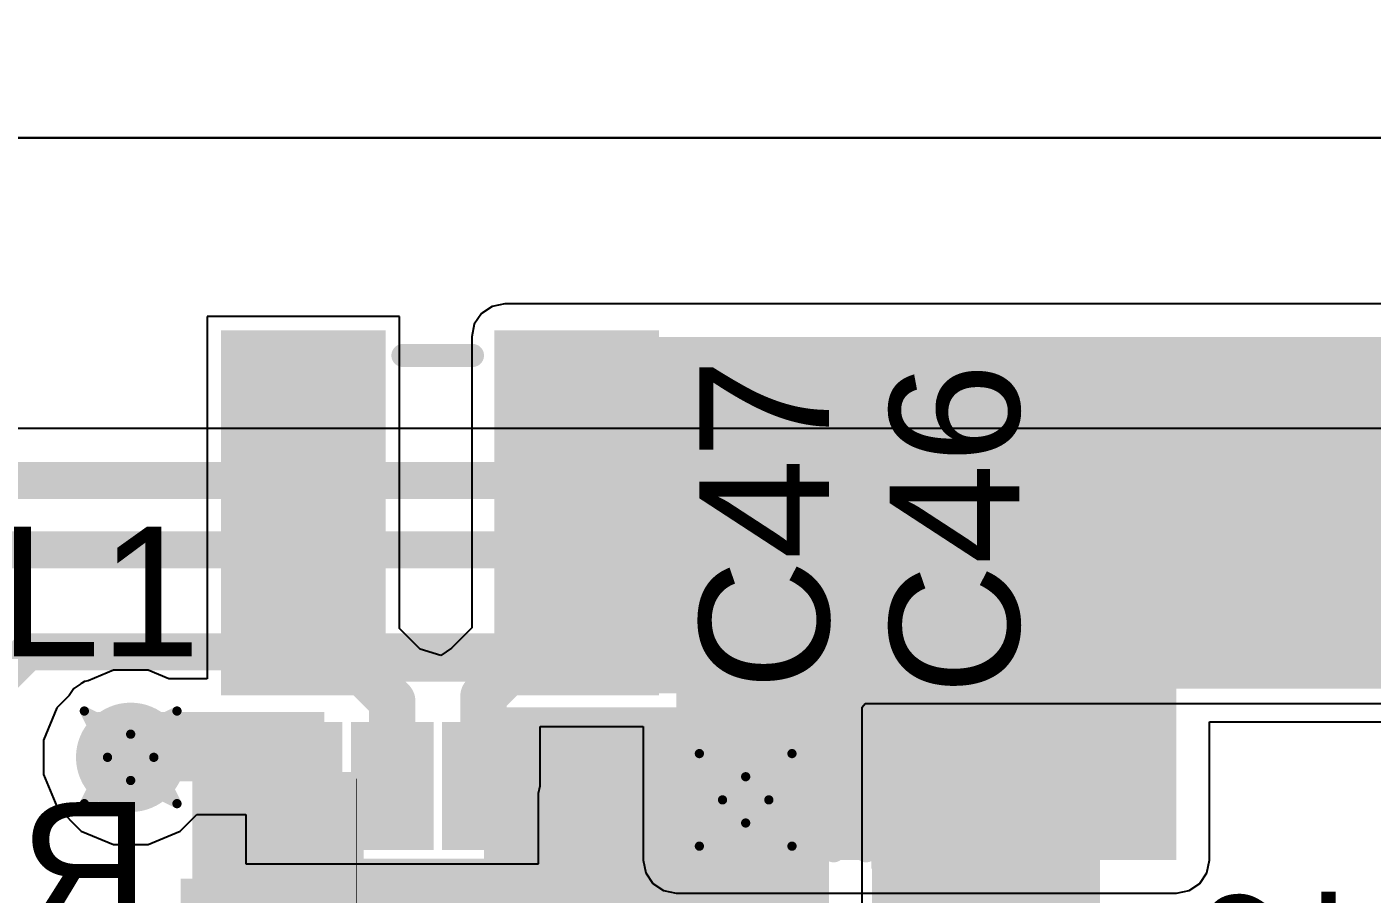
# Model space of a CAD drawing. Header units: inches. Extents: x -8 to 384, y -12 to 64.
# Drawn here: x 15.16 to 22.54, y 22.75 to 27.51 of the extents above; entities that cross this region are included whole.
import ezdxf

# ---------------------------------------------------------------- set-up
doc = ezdxf.new("R2010")
doc.units = ezdxf.units.IN
for name, color, linetype in [('Board_outline', 216, 'Continuous'), ('Bottom Layer', 5, 'Continuous'), ('Bottom Overlay', 54, 'Continuous'), ('Bottom Paste', 16, 'Continuous'), ('Bottom Solder', 6, 'Continuous'), ('Drill Drawing', 1, 'Continuous'), ('Top Layer', 1, 'Continuous'), ('Top Overlay', 2, 'Continuous'), ('Top Paste', 8, 'Continuous'), ('Top Solder', 216, 'Continuous'), ('Via Holes', 16, 'Continuous')]:
    doc.layers.add(name, color=color, linetype=linetype)
doc.styles.add('Arial', font='', dxfattribs={"height": 0.2})
doc.styles.get('Arial').set_extended_font_data('Arial')

# ---------------------------------------------------------------- blocks, each defined once
blk = doc.blocks.new('R__0402_B_28')
at = {"layer": 'Bottom Layer'}
for points in [[(-0.2413, 0.3175), (-0.2413, -0.3175), (-0.6985, -0.3175), (-0.6985, 0.3175)], [(0.6985, 0.3175), (0.6985, -0.3175), (0.2413, -0.3175), (0.2413, 0.3175)]]:
    blk.add_hatch(color=5, dxfattribs=at).paths.add_polyline_path(points)
at = {"layer": 'Bottom Paste'}
for points in [[(-0.2413, 0.3175), (-0.2413, -0.3175), (-0.6985, -0.3175), (-0.6985, 0.3175)], [(0.6985, 0.3175), (0.6985, -0.3175), (0.2413, -0.3175), (0.2413, 0.3175)]]:
    blk.add_hatch(color=16, dxfattribs=at).paths.add_polyline_path(points)
at = {"layer": 'Bottom Solder'}
for points in [[(-0.1397, 0.4191), (-0.1397, -0.4191), (-0.8001, -0.4191), (-0.8001, 0.4191)], [(0.8001, 0.4191), (0.8001, -0.4191), (0.1397, -0.4191), (0.1397, 0.4191)]]:
    blk.add_hatch(color=6, dxfattribs=at).paths.add_polyline_path(points)
at = {"layer": 'Bottom Overlay'}
for points in [[(-0.7874, -0.4064, 0.127, 0.127, 0), (-0.7874, 0.4064, 0.127, 0.127, 0)], [(0.7874, 0.4064, 0.127, 0.127, 0), (-0.7874, 0.4064, 0.127, 0.127, 0)], [(0.7874, -0.4064, 0.127, 0.127, 0), (0.7874, 0.4064, 0.127, 0.127, 0)], [(0.8128, 0.4318, 0.00323, 0.00323, 0), (-0.8128, 0.4318, 0.00323, 0.00323, 0)], [(0.7874, -0.4064, 0.127, 0.127, 0), (-0.7874, -0.4064, 0.127, 0.127, 0)]]:
    blk.add_lwpolyline(points, format="xyseb", dxfattribs=at)
for points in [[(-0.8191, 0.4064, 0.0635, 0.0635, 1), (-0.7556, 0.4064, 0.0635, 0.0635, 1)], [(-0.8191, 0.4064, 0.0635, 0.0635, 1), (-0.7556, 0.4064, 0.0635, 0.0635, 1)], [(0.7556, 0.4064, 0.0635, 0.0635, 1), (0.8191, 0.4064, 0.0635, 0.0635, 1)], [(0.7556, 0.4064, 0.0635, 0.0635, 1), (0.8191, 0.4064, 0.0635, 0.0635, 1)], [(-0.8136, 0.4318, 0.00161, 0.00161, 1), (-0.812, 0.4318, 0.00161, 0.00161, 1)], [(0.812, 0.4318, 0.00161, 0.00161, 1), (0.8136, 0.4318, 0.00161, 0.00161, 1)], [(-0.8191, -0.4064, 0.0635, 0.0635, 1), (-0.7556, -0.4064, 0.0635, 0.0635, 1)], [(-0.8191, -0.4064, 0.0635, 0.0635, 1), (-0.7556, -0.4064, 0.0635, 0.0635, 1)], [(0.7556, -0.4064, 0.0635, 0.0635, 1), (0.8191, -0.4064, 0.0635, 0.0635, 1)], [(0.7556, -0.4064, 0.0635, 0.0635, 1), (0.8191, -0.4064, 0.0635, 0.0635, 1)]]:
    blk.add_lwpolyline(points, format="xyseb", close=True, dxfattribs=at)
blk = doc.blocks.new('8_WSON__2_2__36')
at = {"layer": 'Top Layer'}
for points in [[(-1.2, 0.875), (-0.7, 0.875), (-0.7, 0.625), (-1.2, 0.625)], [(0.7, 0.875), (1.2, 0.875), (1.2, 0.625), (0.7, 0.625)], [(-0.45, 0.8), (0.45, 0.8), (0.45, -0.8), (-0.45, -0.8)], [(-1.2, 0.375), (-0.7, 0.375), (-0.7, 0.125), (-1.2, 0.125)], [(0.7, 0.375), (1.2, 0.375), (1.2, 0.125), (0.7, 0.125)], [(-1.2, -0.125), (-0.7, -0.125), (-0.7, -0.375), (-1.2, -0.375)], [(0.7, -0.125), (1.2, -0.125), (1.2, -0.375), (0.7, -0.375)], [(-1.2, -0.625), (-0.7, -0.625), (-0.7, -0.875), (-1.2, -0.875)], [(0.7, -0.625), (1.2, -0.625), (1.2, -0.875), (0.7, -0.875)]]:
    blk.add_hatch(color=1, dxfattribs=at).paths.add_polyline_path(points)
at = {"layer": 'Top Paste'}
for points in [[(-1.2, 0.875), (-0.7, 0.875), (-0.7, 0.625), (-1.2, 0.625)], [(0.7, 0.875), (1.2, 0.875), (1.2, 0.625), (0.7, 0.625)], [(-0.45, 0.8), (0.45, 0.8), (0.45, -0.8), (-0.45, -0.8)], [(-1.2, 0.375), (-0.7, 0.375), (-0.7, 0.125), (-1.2, 0.125)], [(0.7, 0.375), (1.2, 0.375), (1.2, 0.125), (0.7, 0.125)], [(-1.2, -0.125), (-0.7, -0.125), (-0.7, -0.375), (-1.2, -0.375)], [(0.7, -0.125), (1.2, -0.125), (1.2, -0.375), (0.7, -0.375)], [(-1.2, -0.625), (-0.7, -0.625), (-0.7, -0.875), (-1.2, -0.875)], [(0.7, -0.625), (1.2, -0.625), (1.2, -0.875), (0.7, -0.875)]]:
    blk.add_hatch(color=8, dxfattribs=at).paths.add_polyline_path(points)
at = {"layer": 'Top Solder'}
for points in [[(-1.3016, 0.9766), (-0.5984, 0.9766), (-0.5984, 0.5234), (-1.3016, 0.5234)], [(0.5984, 0.9766), (1.3016, 0.9766), (1.3016, 0.5234), (0.5984, 0.5234)], [(-0.5516, 0.9016), (0.5516, 0.9016), (0.5516, -0.9016), (-0.5516, -0.9016)], [(-1.3016, 0.4766), (-0.5984, 0.4766), (-0.5984, 0.0234), (-1.3016, 0.0234)], [(0.5984, 0.4766), (1.3016, 0.4766), (1.3016, 0.0234), (0.5984, 0.0234)], [(-1.3016, -0.0234), (-0.5984, -0.0234), (-0.5984, -0.4766), (-1.3016, -0.4766)], [(0.5984, -0.0234), (1.3016, -0.0234), (1.3016, -0.4766), (0.5984, -0.4766)], [(-1.3016, -0.5234), (-0.5984, -0.5234), (-0.5984, -0.9766), (-1.3016, -0.9766)], [(0.5984, -0.5234), (1.3016, -0.5234), (1.3016, -0.9766), (0.5984, -0.9766)]]:
    blk.add_hatch(color=216, dxfattribs=at).paths.add_polyline_path(points)
at = {"layer": 'Top Overlay'}
for points in [[(-0.9271, 1.0033, 0.127, 0.127, 0), (0.9144, 1.0033, 0.127, 0.127, 0)], [(-0.908, -0.9906, 0.127, 0.127, 0), (0.9334, -0.9906, 0.127, 0.127, 0)]]:
    blk.add_lwpolyline(points, format="xyseb", dxfattribs=at)
for points in [[(-0.9588, 1.0033, 0.0635, 0.0635, 1), (-0.8953, 1.0033, 0.0635, 0.0635, 1)], [(0.8827, 1.0033, 0.0635, 0.0635, 1), (0.9461, 1.0033, 0.0635, 0.0635, 1)], [(-1.3942, 0.75, 0.2, 0.2, 1), (-1.4302, 0.75, 0.2, 0.2, 1)], [(-1.4802, 0.75, 0.1, 0.1, 1), (-1.3802, 0.75, 0.1, 0.1, 1)], [(-1.4442, 0.75, 0.1, 0.1, 1), (-1.3442, 0.75, 0.1, 0.1, 1)], [(-0.9398, -0.9906, 0.0635, 0.0635, 1), (-0.8763, -0.9906, 0.0635, 0.0635, 1)], [(0.9017, -0.9906, 0.0635, 0.0635, 1), (0.9652, -0.9906, 0.0635, 0.0635, 1)]]:
    blk.add_lwpolyline(points, format="xyseb", close=True, dxfattribs=at)
blk = doc.blocks.new('C___0402_37')
at = {"layer": 'Top Layer'}
for points in [[(-0.6985, -0.3175), (-0.6985, 0.3175), (-0.2413, 0.3175), (-0.2413, -0.3175)], [(0.2413, -0.3175), (0.2413, 0.3175), (0.6985, 0.3175), (0.6985, -0.3175)]]:
    blk.add_hatch(color=1, dxfattribs=at).paths.add_polyline_path(points)
at = {"layer": 'Top Paste'}
for points in [[(-0.6985, -0.3175), (-0.6985, 0.3175), (-0.2413, 0.3175), (-0.2413, -0.3175)], [(0.2413, -0.3175), (0.2413, 0.3175), (0.6985, 0.3175), (0.6985, -0.3175)]]:
    blk.add_hatch(color=8, dxfattribs=at).paths.add_polyline_path(points)
at = {"layer": 'Top Solder'}
for points in [[(-0.7585, -0.3775), (-0.7585, 0.3775), (-0.1813, 0.3775), (-0.1813, -0.3775)], [(0.1813, -0.3775), (0.1813, 0.3775), (0.7585, 0.3775), (0.7585, -0.3775)]]:
    blk.add_hatch(color=216, dxfattribs=at).paths.add_polyline_path(points)
at = {"layer": 'Top Overlay'}
for points in [[(-0.2794, 0.4064, 0.127, 0.127, 0), (-0.7874, 0.4064, 0.127, 0.127, 0)], [(-0.7874, -0.4064, 0.127, 0.127, 0), (-0.7874, 0.4064, 0.127, 0.127, 0)], [(0.7874, 0.4064, 0.127, 0.127, 0), (0.2794, 0.4064, 0.127, 0.127, 0)], [(0.7874, -0.4064, 0.127, 0.127, 0), (0.7874, 0.4064, 0.127, 0.127, 0)], [(-0.2794, -0.4064, 0.127, 0.127, 0), (-0.7874, -0.4064, 0.127, 0.127, 0)], [(0.7874, -0.4064, 0.127, 0.127, 0), (0.2794, -0.4064, 0.127, 0.127, 0)]]:
    blk.add_lwpolyline(points, format="xyseb", dxfattribs=at)
for points in [[(-0.8191, 0.4064, 0.0635, 0.0635, 1), (-0.7556, 0.4064, 0.0635, 0.0635, 1)], [(-0.8191, 0.4064, 0.0635, 0.0635, 1), (-0.7556, 0.4064, 0.0635, 0.0635, 1)], [(-0.3111, 0.4064, 0.0635, 0.0635, 1), (-0.2477, 0.4064, 0.0635, 0.0635, 1)], [(0.2477, 0.4064, 0.0635, 0.0635, 1), (0.3111, 0.4064, 0.0635, 0.0635, 1)], [(0.7556, 0.4064, 0.0635, 0.0635, 1), (0.8191, 0.4064, 0.0635, 0.0635, 1)], [(0.7556, 0.4064, 0.0635, 0.0635, 1), (0.8191, 0.4064, 0.0635, 0.0635, 1)], [(-0.8191, -0.4064, 0.0635, 0.0635, 1), (-0.7556, -0.4064, 0.0635, 0.0635, 1)], [(-0.8191, -0.4064, 0.0635, 0.0635, 1), (-0.7556, -0.4064, 0.0635, 0.0635, 1)], [(-0.3111, -0.4064, 0.0635, 0.0635, 1), (-0.2477, -0.4064, 0.0635, 0.0635, 1)], [(0.2477, -0.4064, 0.0635, 0.0635, 1), (0.3111, -0.4064, 0.0635, 0.0635, 1)], [(0.7556, -0.4064, 0.0635, 0.0635, 1), (0.8191, -0.4064, 0.0635, 0.0635, 1)], [(0.7556, -0.4064, 0.0635, 0.0635, 1), (0.8191, -0.4064, 0.0635, 0.0635, 1)]]:
    blk.add_lwpolyline(points, format="xyseb", close=True, dxfattribs=at)
blk = doc.blocks.new('C___0402_38')
at = {"layer": 'Top Layer'}
for points in [[(-0.6985, -0.3175), (-0.6985, 0.3175), (-0.2413, 0.3175), (-0.2413, -0.3175)], [(0.2413, -0.3175), (0.2413, 0.3175), (0.6985, 0.3175), (0.6985, -0.3175)]]:
    blk.add_hatch(color=1, dxfattribs=at).paths.add_polyline_path(points)
at = {"layer": 'Top Paste'}
for points in [[(-0.6985, -0.3175), (-0.6985, 0.3175), (-0.2413, 0.3175), (-0.2413, -0.3175)], [(0.2413, -0.3175), (0.2413, 0.3175), (0.6985, 0.3175), (0.6985, -0.3175)]]:
    blk.add_hatch(color=8, dxfattribs=at).paths.add_polyline_path(points)
at = {"layer": 'Top Solder'}
for points in [[(-0.7585, -0.3775), (-0.7585, 0.3775), (-0.1813, 0.3775), (-0.1813, -0.3775)], [(0.1813, -0.3775), (0.1813, 0.3775), (0.7585, 0.3775), (0.7585, -0.3775)]]:
    blk.add_hatch(color=216, dxfattribs=at).paths.add_polyline_path(points)
at = {"layer": 'Top Overlay'}
for points in [[(-0.2794, 0.4064, 0.127, 0.127, 0), (-0.7874, 0.4064, 0.127, 0.127, 0)], [(-0.7874, -0.4064, 0.127, 0.127, 0), (-0.7874, 0.4064, 0.127, 0.127, 0)], [(0.7874, 0.4064, 0.127, 0.127, 0), (0.2794, 0.4064, 0.127, 0.127, 0)], [(0.7874, -0.4064, 0.127, 0.127, 0), (0.7874, 0.4064, 0.127, 0.127, 0)], [(-0.2794, -0.4064, 0.127, 0.127, 0), (-0.7874, -0.4064, 0.127, 0.127, 0)], [(0.7874, -0.4064, 0.127, 0.127, 0), (0.2794, -0.4064, 0.127, 0.127, 0)]]:
    blk.add_lwpolyline(points, format="xyseb", dxfattribs=at)
for points in [[(-0.8191, 0.4064, 0.0635, 0.0635, 1), (-0.7556, 0.4064, 0.0635, 0.0635, 1)], [(-0.8191, 0.4064, 0.0635, 0.0635, 1), (-0.7556, 0.4064, 0.0635, 0.0635, 1)], [(-0.3111, 0.4064, 0.0635, 0.0635, 1), (-0.2477, 0.4064, 0.0635, 0.0635, 1)], [(0.2477, 0.4064, 0.0635, 0.0635, 1), (0.3111, 0.4064, 0.0635, 0.0635, 1)], [(0.7556, 0.4064, 0.0635, 0.0635, 1), (0.8191, 0.4064, 0.0635, 0.0635, 1)], [(0.7556, 0.4064, 0.0635, 0.0635, 1), (0.8191, 0.4064, 0.0635, 0.0635, 1)], [(-0.8191, -0.4064, 0.0635, 0.0635, 1), (-0.7556, -0.4064, 0.0635, 0.0635, 1)], [(-0.8191, -0.4064, 0.0635, 0.0635, 1), (-0.7556, -0.4064, 0.0635, 0.0635, 1)], [(-0.3111, -0.4064, 0.0635, 0.0635, 1), (-0.2477, -0.4064, 0.0635, 0.0635, 1)], [(0.2477, -0.4064, 0.0635, 0.0635, 1), (0.3111, -0.4064, 0.0635, 0.0635, 1)], [(0.7556, -0.4064, 0.0635, 0.0635, 1), (0.8191, -0.4064, 0.0635, 0.0635, 1)], [(0.7556, -0.4064, 0.0635, 0.0635, 1), (0.8191, -0.4064, 0.0635, 0.0635, 1)]]:
    blk.add_lwpolyline(points, format="xyseb", close=True, dxfattribs=at)
blk = doc.blocks.new('MAKK2016T2R2M_68')
at = {"layer": 'Top Layer'}
for points in [[(-1.1, 0.9), (-0.4, 0.9), (-0.4, -0.9), (-1.1, -0.9)], [(0.4, 0.9), (1.1, 0.9), (1.1, -0.9), (0.4, -0.9)]]:
    blk.add_hatch(color=1, dxfattribs=at).paths.add_polyline_path(points)
at = {"layer": 'Top Paste'}
for points in [[(-1.1, 0.9), (-0.4, 0.9), (-0.4, -0.9), (-1.1, -0.9)], [(0.4, 0.9), (1.1, 0.9), (1.1, -0.9), (0.4, -0.9)]]:
    blk.add_hatch(color=8, dxfattribs=at).paths.add_polyline_path(points)
at = {"layer": 'Top Solder'}
for points in [[(-1.2016, 1.0016), (-0.2984, 1.0016), (-0.2984, -1.0016), (-1.2016, -1.0016)], [(0.2984, 1.0016), (1.2016, 1.0016), (1.2016, -1.0016), (0.2984, -1.0016)]]:
    blk.add_hatch(color=216, dxfattribs=at).paths.add_polyline_path(points)
at = {"layer": 'Top Overlay'}
for points in [[(-0.2032, 0.8636, 0.127, 0.127, 0), (0.1778, 0.8636, 0.127, 0.127, 0)], [(-0.2032, -0.8636, 0.127, 0.127, 0), (0.1778, -0.8636, 0.127, 0.127, 0)]]:
    blk.add_lwpolyline(points, format="xyseb", dxfattribs=at)
for points in [[(-0.2349, 0.8636, 0.0635, 0.0635, 1), (-0.1714, 0.8636, 0.0635, 0.0635, 1)], [(0.1461, 0.8636, 0.0635, 0.0635, 1), (0.2095, 0.8636, 0.0635, 0.0635, 1)], [(-0.2349, -0.8636, 0.0635, 0.0635, 1), (-0.1714, -0.8636, 0.0635, 0.0635, 1)], [(0.1461, -0.8636, 0.0635, 0.0635, 1), (0.2095, -0.8636, 0.0635, 0.0635, 1)]]:
    blk.add_lwpolyline(points, format="xyseb", close=True, dxfattribs=at)
blk = doc.blocks.new('C__0805_B_104')
at = {"layer": 'Bottom Layer'}
for points in [[(-1.524, 0.762), (-0.508, 0.762), (-0.508, -0.762), (-1.524, -0.762)], [(0.508, 0.762), (1.524, 0.762), (1.524, -0.762), (0.508, -0.762)]]:
    blk.add_hatch(color=5, dxfattribs=at).paths.add_polyline_path(points)
at = {"layer": 'Bottom Paste'}
for points in [[(-1.524, 0.762), (-0.508, 0.762), (-0.508, -0.762), (-1.524, -0.762)], [(0.508, 0.762), (1.524, 0.762), (1.524, -0.762), (0.508, -0.762)]]:
    blk.add_hatch(color=16, dxfattribs=at).paths.add_polyline_path(points)
at = {"layer": 'Bottom Solder'}
for points in [[(-1.594, 0.832), (-0.438, 0.832), (-0.438, -0.832), (-1.594, -0.832)], [(0.438, 0.832), (1.594, 0.832), (1.594, -0.832), (0.438, -0.832)]]:
    blk.add_hatch(color=6, dxfattribs=at).paths.add_polyline_path(points)
at = {"layer": 'Bottom Overlay'}
for points in [[(-1.6256, -0.8636, 0.127, 0.127, 0), (-1.6256, 0.8636, 0.127, 0.127, 0)], [(-1.6256, 0.8636, 0.127, 0.127, 0), (-0.6096, 0.8636, 0.127, 0.127, 0)], [(0.6096, 0.8636, 0.127, 0.127, 0), (1.6256, 0.8636, 0.127, 0.127, 0)], [(1.6256, -0.8636, 0.127, 0.127, 0), (1.6256, 0.8636, 0.127, 0.127, 0)], [(-1.6256, -0.8636, 0.127, 0.127, 0), (-0.6096, -0.8636, 0.127, 0.127, 0)], [(0.6096, -0.8636, 0.127, 0.127, 0), (1.6256, -0.8636, 0.127, 0.127, 0)]]:
    blk.add_lwpolyline(points, format="xyseb", dxfattribs=at)
for points in [[(-1.6574, 0.8636, 0.0635, 0.0635, 1), (-1.5938, 0.8636, 0.0635, 0.0635, 1)], [(-1.6574, 0.8636, 0.0635, 0.0635, 1), (-1.5938, 0.8636, 0.0635, 0.0635, 1)], [(-0.6413, 0.8636, 0.0635, 0.0635, 1), (-0.5778, 0.8636, 0.0635, 0.0635, 1)], [(0.5778, 0.8636, 0.0635, 0.0635, 1), (0.6413, 0.8636, 0.0635, 0.0635, 1)], [(1.5938, 0.8636, 0.0635, 0.0635, 1), (1.6574, 0.8636, 0.0635, 0.0635, 1)], [(1.5938, 0.8636, 0.0635, 0.0635, 1), (1.6574, 0.8636, 0.0635, 0.0635, 1)], [(-1.6574, -0.8636, 0.0635, 0.0635, 1), (-1.5938, -0.8636, 0.0635, 0.0635, 1)], [(-1.6574, -0.8636, 0.0635, 0.0635, 1), (-1.5938, -0.8636, 0.0635, 0.0635, 1)], [(-0.6413, -0.8636, 0.0635, 0.0635, 1), (-0.5778, -0.8636, 0.0635, 0.0635, 1)], [(0.5778, -0.8636, 0.0635, 0.0635, 1), (0.6413, -0.8636, 0.0635, 0.0635, 1)], [(1.5938, -0.8636, 0.0635, 0.0635, 1), (1.6574, -0.8636, 0.0635, 0.0635, 1)], [(1.5938, -0.8636, 0.0635, 0.0635, 1), (1.6574, -0.8636, 0.0635, 0.0635, 1)]]:
    blk.add_lwpolyline(points, format="xyseb", close=True, dxfattribs=at)

msp = doc.modelspace()

# ---------------------------------------------------------------- hatches: boundary and pattern name
at = {"layer": 'Bottom Layer'}
h = msp.add_hatch(color=5, dxfattribs=at)
edge = h.paths.add_edge_path()
edge.add_arc((15.7277, 23.4998), 0.3, 0, 360)
msp.add_hatch(color=5, dxfattribs=at).paths.add_polyline_path([(17.7038, 22.0472), (19.558, 22.0472), (19.558, 23.7744), (17.7038, 23.7744)])
h = msp.add_hatch(color=5, dxfattribs=at)
edge = h.paths.add_edge_path()
edge.add_arc((19.1008, 23.2664), 0.3, 0, 360)
at = {"layer": 'Top Layer'}
for points in [[(17.78, 23.8506), (19.177, 23.8506), (19.177, 25.8064), (17.78, 25.8064)], [(18.7198, 23.876), (26.3652, 23.876), (26.3652, 25.8064), (18.7198, 25.8064)], [(18.7198, 22.9362), (21.463, 22.9362), (21.463, 25.8064), (18.7198, 25.8064)], [(15.5448, 23.368), (16.7894, 23.368), (16.7894, 23.749), (15.5448, 23.749)], [(18.0594, 21.9202), (18.542, 21.9202), (18.542, 23.622), (18.0594, 23.622)], [(16.637, 22.8346), (16.002, 22.8346), (16.002, 15.9512), (16.637, 15.9512)]]:
    msp.add_hatch(color=1, dxfattribs=at).paths.add_polyline_path(points)
h = msp.add_hatch(color=1, dxfattribs=at)
edge = h.paths.add_edge_path()
edge.add_arc((15.7277, 23.4998), 0.3, 0, 360)
h = msp.add_hatch(color=1, dxfattribs=at)
edge = h.paths.add_edge_path()
edge.add_arc((19.1008, 23.2664), 0.3, 0, 360)
at = {"layer": 'Via Holes'}
h = msp.add_hatch(color=7, dxfattribs=at)
edge = h.paths.add_edge_path()
edge.add_arc((15.7277, 23.4998), 0.15, 0, 360)
h = msp.add_hatch(color=7, dxfattribs=at)
edge = h.paths.add_edge_path()
edge.add_arc((19.1008, 23.2664), 0.15, 0, 360)

# ---------------------------------------------------------------- linework, layer by layer
at = {"layer": 'Board_outline'}
msp.add_lwpolyline([(37.5368, 13.3604, 0.254, 0.254, 1), (-7.4632, 13.3604, 0.254, 0.254, 1)], format="xyseb", close=True, dxfattribs=at)
at = {"layer": 'Bottom Layer'}
for p, q in [((33.401, 26.8986), (-3.2258, 26.8986)), ((-2.6287, 26.8986), (32.7023, 26.8986)), ((27.559, 25.3039), (14.0208, 25.3039)), ((19.7393, 23.7744), (19.7556, 23.7943)), ((19.7393, 22.4536), (19.7393, 23.7744)), ((19.7556, 23.7943), (26.7629, 23.7943))]:
    msp.add_line(p, q, dxfattribs=at)
for points in [[(14.0208, 25.019, 0.2032, 0.2032, 0), (27.559, 25.019, 0.2032, 0.2032, 0)], [(14.3764, 24.638, 0.2032, 0.2032, 0), (27.0764, 24.638, 0.2032, 0.2032, 0)], [(14.6812, 23.5966, 0.2032, 0.2032, 0), (15.1638, 24.0792, 0.2032, 0.2032, 0)], [(15.1638, 24.0792, 0.2032, 0.2032, 0), (26.8809, 24.0792, 0.2032, 0.2032, 0)], [(15.7277, 23.4998, 0.2032, 0.2032, 0), (15.7959, 23.5679, 0.2032, 0.2032, 0)], [(15.7959, 23.5679, 0.2032, 0.2032, 0), (16.4371, 23.5679, 0.2032, 0.2032, 0)], [(16.4371, 23.5679, 0.2032, 0.2032, 0), (16.5354, 23.4696, 0.2032, 0.2032, 0)], [(16.5354, 23.0378, 0.2032, 0.2032, 0), (16.5354, 23.4696, 0.2032, 0.2032, 0)]]:
    msp.add_lwpolyline(points, format="xyseb", dxfattribs=at)
for points in [[(15.113, 24.0792, 0.1016, 0.1016, 1), (15.2146, 24.0792, 0.1016, 0.1016, 1)], [(15.113, 24.0792, 0.1016, 0.1016, 1), (15.2146, 24.0792, 0.1016, 0.1016, 1)], [(15.7451, 23.5679, 0.1016, 0.1016, 1), (15.8467, 23.5679, 0.1016, 0.1016, 1)], [(15.7451, 23.5679, 0.1016, 0.1016, 1), (15.8467, 23.5679, 0.1016, 0.1016, 1)], [(16.3863, 23.5679, 0.1016, 0.1016, 1), (16.4879, 23.5679, 0.1016, 0.1016, 1)], [(16.3863, 23.5679, 0.1016, 0.1016, 1), (16.4879, 23.5679, 0.1016, 0.1016, 1)], [(15.6769, 23.4998, 0.1016, 0.1016, 1), (15.7785, 23.4998, 0.1016, 0.1016, 1)], [(16.4846, 23.4696, 0.1016, 0.1016, 1), (16.5862, 23.4696, 0.1016, 0.1016, 1)], [(16.4846, 23.4696, 0.1016, 0.1016, 1), (16.5862, 23.4696, 0.1016, 0.1016, 1)], [(16.4846, 23.0378, 0.1016, 0.1016, 1), (16.5862, 23.0378, 0.1016, 0.1016, 1)]]:
    msp.add_lwpolyline(points, format="xyseb", close=True, dxfattribs=at)
at = {"layer": 'Drill Drawing'}
for points in [[(15.4737, 23.7538, 0.0508, 0.0508, 0), (15.7277, 23.6268, 0.0508, 0.0508, 0)], [(15.4737, 23.7538, 0.0508, 0.0508, 0), (15.6007, 23.4998, 0.0508, 0.0508, 0)], [(15.7277, 23.6268, 0.0508, 0.0508, 0), (15.9817, 23.7538, 0.0508, 0.0508, 0)], [(15.8547, 23.4998, 0.0508, 0.0508, 0), (15.9817, 23.7538, 0.0508, 0.0508, 0)], [(18.8468, 23.5204, 0.0508, 0.0508, 0), (19.1008, 23.3934, 0.0508, 0.0508, 0)], [(18.8468, 23.5204, 0.0508, 0.0508, 0), (18.9738, 23.2664, 0.0508, 0.0508, 0)], [(19.1008, 23.3934, 0.0508, 0.0508, 0), (19.3548, 23.5204, 0.0508, 0.0508, 0)], [(19.2278, 23.2664, 0.0508, 0.0508, 0), (19.3548, 23.5204, 0.0508, 0.0508, 0)], [(15.4737, 23.2458, 0.0508, 0.0508, 0), (15.6007, 23.4998, 0.0508, 0.0508, 0)], [(15.8547, 23.4998, 0.0508, 0.0508, 0), (15.9817, 23.2458, 0.0508, 0.0508, 0)], [(15.4737, 23.2458, 0.0508, 0.0508, 0), (15.7277, 23.3728, 0.0508, 0.0508, 0)], [(15.7277, 23.3728, 0.0508, 0.0508, 0), (15.9817, 23.2458, 0.0508, 0.0508, 0)], [(18.8468, 23.0124, 0.0508, 0.0508, 0), (18.9738, 23.2664, 0.0508, 0.0508, 0)], [(19.2278, 23.2664, 0.0508, 0.0508, 0), (19.3548, 23.0124, 0.0508, 0.0508, 0)], [(18.8468, 23.0124, 0.0508, 0.0508, 0), (19.1008, 23.1394, 0.0508, 0.0508, 0)], [(19.1008, 23.1394, 0.0508, 0.0508, 0), (19.3548, 23.0124, 0.0508, 0.0508, 0)]]:
    msp.add_lwpolyline(points, format="xyseb", dxfattribs=at)
for points in [[(15.461, 23.7538, 0.0254, 0.0254, 1), (15.4864, 23.7538, 0.0254, 0.0254, 1)], [(15.461, 23.7538, 0.0254, 0.0254, 1), (15.4864, 23.7538, 0.0254, 0.0254, 1)], [(15.969, 23.7538, 0.0254, 0.0254, 1), (15.9944, 23.7538, 0.0254, 0.0254, 1)], [(15.969, 23.7538, 0.0254, 0.0254, 1), (15.9944, 23.7538, 0.0254, 0.0254, 1)], [(15.715, 23.6268, 0.0254, 0.0254, 1), (15.7404, 23.6268, 0.0254, 0.0254, 1)], [(15.715, 23.6268, 0.0254, 0.0254, 1), (15.7404, 23.6268, 0.0254, 0.0254, 1)], [(18.8341, 23.5204, 0.0254, 0.0254, 1), (18.8595, 23.5204, 0.0254, 0.0254, 1)], [(18.8341, 23.5204, 0.0254, 0.0254, 1), (18.8595, 23.5204, 0.0254, 0.0254, 1)], [(19.3421, 23.5204, 0.0254, 0.0254, 1), (19.3675, 23.5204, 0.0254, 0.0254, 1)], [(19.3421, 23.5204, 0.0254, 0.0254, 1), (19.3675, 23.5204, 0.0254, 0.0254, 1)], [(15.588, 23.4998, 0.0254, 0.0254, 1), (15.6134, 23.4998, 0.0254, 0.0254, 1)], [(15.588, 23.4998, 0.0254, 0.0254, 1), (15.6134, 23.4998, 0.0254, 0.0254, 1)], [(15.842, 23.4998, 0.0254, 0.0254, 1), (15.8674, 23.4998, 0.0254, 0.0254, 1)], [(15.842, 23.4998, 0.0254, 0.0254, 1), (15.8674, 23.4998, 0.0254, 0.0254, 1)], [(15.715, 23.3728, 0.0254, 0.0254, 1), (15.7404, 23.3728, 0.0254, 0.0254, 1)], [(15.715, 23.3728, 0.0254, 0.0254, 1), (15.7404, 23.3728, 0.0254, 0.0254, 1)], [(19.0881, 23.3934, 0.0254, 0.0254, 1), (19.1135, 23.3934, 0.0254, 0.0254, 1)], [(19.0881, 23.3934, 0.0254, 0.0254, 1), (19.1135, 23.3934, 0.0254, 0.0254, 1)], [(15.461, 23.2458, 0.0254, 0.0254, 1), (15.4864, 23.2458, 0.0254, 0.0254, 1)], [(15.461, 23.2458, 0.0254, 0.0254, 1), (15.4864, 23.2458, 0.0254, 0.0254, 1)], [(15.969, 23.2458, 0.0254, 0.0254, 1), (15.9944, 23.2458, 0.0254, 0.0254, 1)], [(15.969, 23.2458, 0.0254, 0.0254, 1), (15.9944, 23.2458, 0.0254, 0.0254, 1)], [(18.9611, 23.2664, 0.0254, 0.0254, 1), (18.9865, 23.2664, 0.0254, 0.0254, 1)], [(18.9611, 23.2664, 0.0254, 0.0254, 1), (18.9865, 23.2664, 0.0254, 0.0254, 1)], [(19.2151, 23.2664, 0.0254, 0.0254, 1), (19.2405, 23.2664, 0.0254, 0.0254, 1)], [(19.2151, 23.2664, 0.0254, 0.0254, 1), (19.2405, 23.2664, 0.0254, 0.0254, 1)], [(19.0881, 23.1394, 0.0254, 0.0254, 1), (19.1135, 23.1394, 0.0254, 0.0254, 1)], [(19.0881, 23.1394, 0.0254, 0.0254, 1), (19.1135, 23.1394, 0.0254, 0.0254, 1)], [(18.8341, 23.0124, 0.0254, 0.0254, 1), (18.8595, 23.0124, 0.0254, 0.0254, 1)], [(18.8341, 23.0124, 0.0254, 0.0254, 1), (18.8595, 23.0124, 0.0254, 0.0254, 1)], [(19.3421, 23.0124, 0.0254, 0.0254, 1), (19.3675, 23.0124, 0.0254, 0.0254, 1)], [(19.3421, 23.0124, 0.0254, 0.0254, 1), (19.3675, 23.0124, 0.0254, 0.0254, 1)]]:
    msp.add_lwpolyline(points, format="xyseb", close=True, dxfattribs=at)
at = {"layer": 'Top Layer'}
for p, q in [((33.401, 26.8986), (-3.2258, 26.8986)), ((11.2232, 26.8986), (32.7023, 26.8986)), ((17.7106, 25.9739), (17.6518, 25.9346)), ((17.78, 25.9877), (17.7106, 25.9739)), ((26.3652, 25.9877), (17.78, 25.9877)), ((17.2022, 25.919), (16.1466, 25.919)), ((16.1466, 25.919), (16.1466, 23.9303)), ((17.2022, 24.2075), (17.2022, 25.919)), ((17.6518, 25.9346), (17.6125, 25.8758)), ((17.6125, 25.8758), (17.5987, 25.8064)), ((17.5987, 25.8064), (17.5987, 24.2104)), ((17.3161, 24.0936), (17.2022, 24.2075)), ((17.5987, 24.2104), (17.4869, 24.0986)), ((17.4282, 24.0588), (17.3161, 24.0936)), ((17.4869, 24.0986), (17.4282, 24.0588)), ((15.4571, 23.9049), (15.4551, 23.9029)), ((15.4596, 23.9059), (15.4571, 23.9049)), ((15.4754, 23.9165), (15.4596, 23.9059)), ((15.4941, 23.9202), (15.4754, 23.9165)), ((15.6327, 23.9776), (15.4941, 23.9202)), ((15.8228, 23.9776), (15.6327, 23.9776)), ((15.937, 23.9303), (15.8228, 23.9776)), ((16.1466, 23.9303), (15.937, 23.9303)), ((15.3909, 23.8387), (15.3227, 23.7705)), ((15.4166, 23.8772), (15.3909, 23.8387)), ((15.4551, 23.9029), (15.4166, 23.8772)), ((15.3227, 23.7705), (15.2499, 23.5948)), ((21.6443, 22.9362), (21.6443, 23.6947)), ((21.6443, 23.6947), (23.8979, 23.6947)), ((17.9732, 23.3426), (17.9732, 23.6693)), ((17.9732, 23.6693), (18.5385, 23.6693)), ((18.5385, 23.6693), (18.5385, 22.9362)), ((15.2499, 23.5948), (15.2499, 23.4048)), ((15.2499, 23.4048), (15.3227, 23.2291)), ((17.9652, 23.3025), (17.9732, 23.3426)), ((17.9652, 22.9148), (17.9652, 23.3025)), ((15.3227, 23.2291), (15.4571, 23.0947)), ((15.9984, 23.0947), (16.0904, 23.1867)), ((16.0904, 23.1867), (16.3596, 23.1867)), ((16.3596, 23.1867), (16.3596, 22.9148)), ((15.4571, 23.0947), (15.6327, 23.022)), ((15.8228, 23.022), (15.9984, 23.0947)), ((15.6327, 23.022), (15.8228, 23.022)), ((16.3596, 22.9148), (17.9652, 22.9148)), ((18.5385, 22.9362), (18.5523, 22.8668)), ((21.6305, 22.8668), (21.6443, 22.9362)), ((18.5523, 22.8668), (18.5916, 22.808)), ((18.5916, 22.808), (18.6504, 22.7687)), ((21.5324, 22.7687), (21.5912, 22.808)), ((21.5912, 22.808), (21.6305, 22.8668)), ((18.6504, 22.7687), (18.7198, 22.7549)), ((18.7198, 22.7549), (21.463, 22.7549)), ((21.463, 22.7549), (21.5324, 22.7687))]:
    msp.add_line(p, q, dxfattribs=at)
for points in [[(16.6116, 25.3492, 0.254, 0.254, 0), (16.7024, 25.2584, 0.254, 0.254, 0)], [(18.0956, 25.3586, 0.254, 0.254, 0), (18.1102, 25.3732, 0.254, 0.254, 0)], [(18.0956, 24.2678, 0.254, 0.254, 0), (18.0956, 25.3586, 0.254, 0.254, 0)], [(16.7024, 24.2678, 0.254, 0.254, 0), (16.7024, 25.2584, 0.254, 0.254, 0)], [(16.7024, 24.2678, 0.254, 0.254, 0), (17.1624, 23.8078, 0.254, 0.254, 0)], [(17.6624, 23.8346, 0.254, 0.254, 0), (18.0956, 24.2678, 0.254, 0.254, 0)], [(17.1624, 23.3426, 0.254, 0.254, 0), (17.1624, 23.8078, 0.254, 0.254, 0)], [(17.6624, 23.3426, 0.254, 0.254, 0), (17.6624, 23.8346, 0.254, 0.254, 0)]]:
    msp.add_lwpolyline(points, format="xyseb", dxfattribs=at)
for points in [[(16.5481, 25.3492, 0.127, 0.127, 1), (16.6751, 25.3492, 0.127, 0.127, 1)], [(18.0321, 25.3586, 0.127, 0.127, 1), (18.1591, 25.3586, 0.127, 0.127, 1)], [(18.0321, 25.3586, 0.127, 0.127, 1), (18.1591, 25.3586, 0.127, 0.127, 1)], [(18.0467, 25.3732, 0.127, 0.127, 1), (18.1737, 25.3732, 0.127, 0.127, 1)], [(16.6389, 25.2584, 0.127, 0.127, 1), (16.7659, 25.2584, 0.127, 0.127, 1)], [(16.6389, 25.2584, 0.127, 0.127, 1), (16.7659, 25.2584, 0.127, 0.127, 1)], [(16.6389, 24.2678, 0.127, 0.127, 1), (16.7659, 24.2678, 0.127, 0.127, 1)], [(16.6389, 24.2678, 0.127, 0.127, 1), (16.7659, 24.2678, 0.127, 0.127, 1)], [(18.0321, 24.2678, 0.127, 0.127, 1), (18.1591, 24.2678, 0.127, 0.127, 1)], [(18.0321, 24.2678, 0.127, 0.127, 1), (18.1591, 24.2678, 0.127, 0.127, 1)], [(17.0989, 23.8078, 0.127, 0.127, 1), (17.2259, 23.8078, 0.127, 0.127, 1)], [(17.0989, 23.8078, 0.127, 0.127, 1), (17.2259, 23.8078, 0.127, 0.127, 1)], [(17.5989, 23.8346, 0.127, 0.127, 1), (17.7259, 23.8346, 0.127, 0.127, 1)], [(17.5989, 23.8346, 0.127, 0.127, 1), (17.7259, 23.8346, 0.127, 0.127, 1)], [(17.0989, 23.3426, 0.127, 0.127, 1), (17.2259, 23.3426, 0.127, 0.127, 1)], [(17.5989, 23.3426, 0.127, 0.127, 1), (17.7259, 23.3426, 0.127, 0.127, 1)]]:
    msp.add_lwpolyline(points, format="xyseb", close=True, dxfattribs=at)

# ---------------------------------------------------------------- block references
for name, p in [('MAKK2016T2R2M_68', (17.4244, 24.8412)), ('C__0805_B_104', (19.3548, 22.8092))]:
    msp.add_blockref(name, p)
for name, p, rotation in [('8_WSON__2_2__36', (17.4124, 22.3926), 90), ('C___0402_37', (19.177, 22.7076), 270), ('C___0402_38', (20.1676, 22.7076), 270), ('R__0402_B_28', (16.5354, 22.5679), 270)]:
    msp.add_blockref(name, p, dxfattribs=dict(rotation=rotation))

# ---------------------------------------------------------------- texts
at = {"layer": 'Bottom Overlay', "style": 'Arial', "text_generation_flag": 2}
msp.add_text('R26', height=0.7112, dxfattribs=at).set_placement((15.8324, 22.5426))
at = {"layer": 'Top Overlay', "style": 'Arial'}
for s, height, p in [('C47', 0.7112, (19.5579, 23.8678)), ('C46', 0.7112, (20.6017, 23.8413)), ('R22', 0.711, (22.3357, 20.9899))]:
    msp.add_text(s, height=height, rotation=90, dxfattribs=at).set_placement(p)
msp.add_text('L1', height=0.7112, dxfattribs=at).set_placement((15.0066, 24.0539))

doc.saveas('drawing.dxf')
